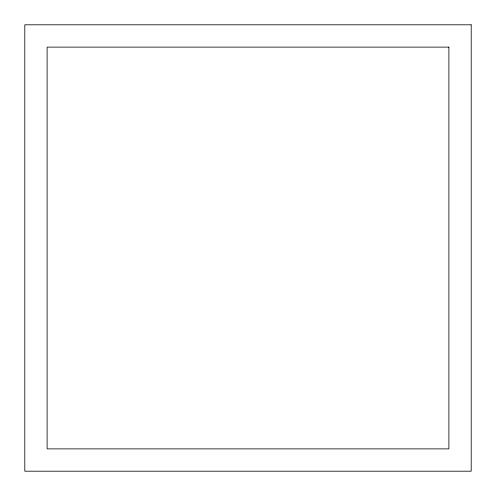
<?xml version="1.0" encoding="UTF-8"?>
<svg xmlns="http://www.w3.org/2000/svg" width="496" height="496" viewBox="0 0 496 496"><rect width="100%" height="100%" fill="white"/><g stroke="black" fill="none" stroke-linecap="round" stroke-linejoin="round"><path stroke-width="0.74" d="M471.2 24.8L24.8 24.8L24.8 471.2L471.2 471.2L471.2 24.8M448.88 47.12L47.12 47.12L47.12 448.88L448.88 448.88L448.88 47.12"/></g></svg>
